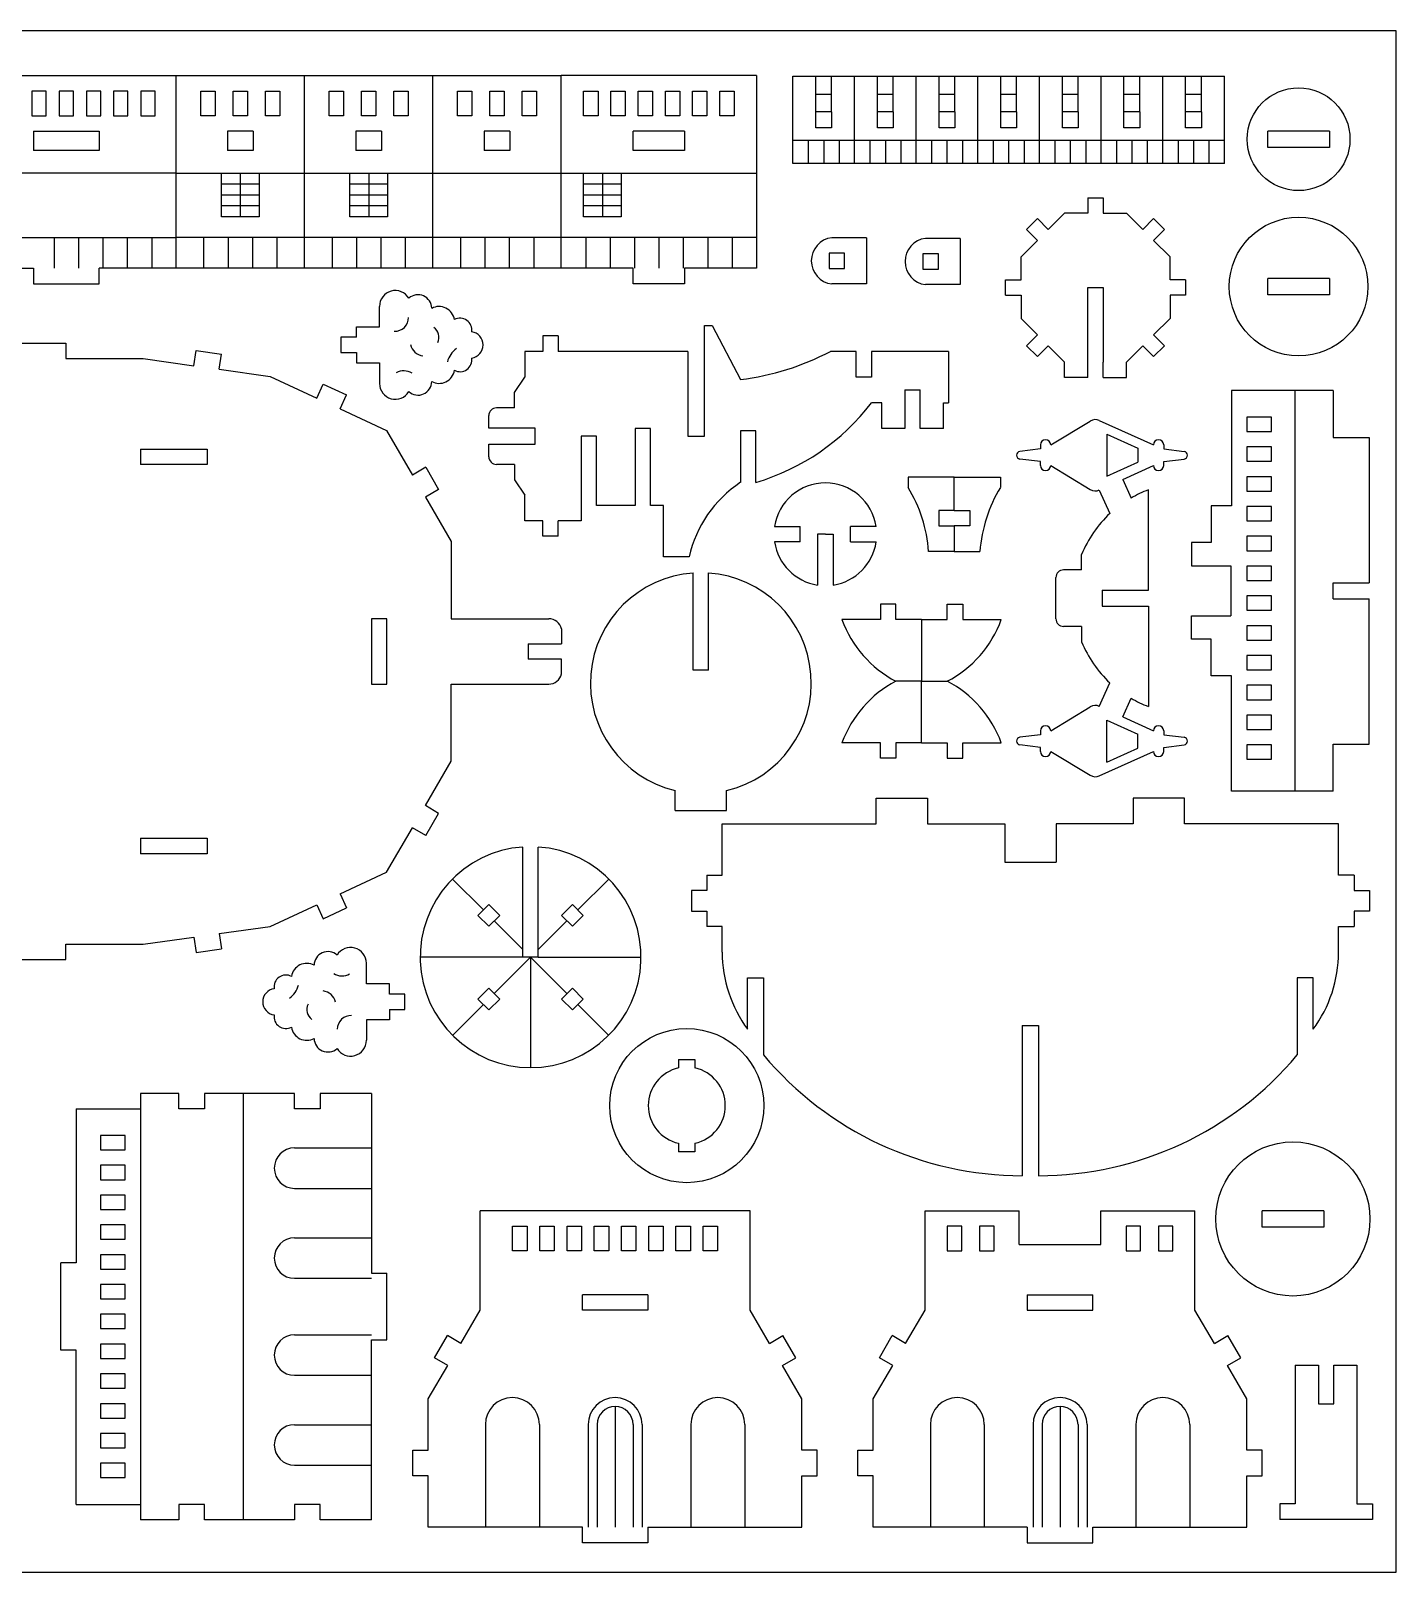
# Model space of a CAD drawing. Header units: centimetres. Extents: x 9372 to 20276, y 190 to 2379.
# Drawn here: x 9482.45 to 9509.03, y 190.25 to 220.25 of the extents above; entities that cross this region are included whole.
import ezdxf

# ---------------------------------------------------------------- set-up
doc = ezdxf.new("R2010")
doc.units = ezdxf.units.CM

msp = doc.modelspace()

# ---------------------------------------------------------------- linework, layer by layer
for p, q in [((9509.034, 220.248), (9469.034, 220.248)), ((9509.034, 190.248), (9509.034, 220.248)), ((9481.007, 219.377), (9485.281, 219.377)), ((9485.281, 215.627), (9485.281, 219.377)), ((9485.281, 219.377), (9487.781, 219.377)), ((9487.781, 215.627), (9487.781, 219.377)), ((9487.781, 219.377), (9490.281, 219.377)), ((9490.281, 215.627), (9490.281, 219.377)), ((9490.281, 219.377), (9492.781, 219.377)), ((9496.581, 219.377), (9492.781, 219.377)), ((9492.781, 215.627), (9492.781, 219.377)), ((9496.581, 219.377), (9496.581, 215.627)), ((9497.289, 217.665), (9497.289, 219.365)), ((9497.289, 219.365), (9498.489, 219.365)), ((9498.489, 217.665), (9498.489, 219.365)), ((9498.489, 219.365), (9499.689, 219.365)), ((9499.689, 217.665), (9499.689, 219.365)), ((9499.689, 219.365), (9500.889, 219.365)), ((9500.889, 217.665), (9500.889, 219.365)), ((9500.889, 219.365), (9502.089, 219.365)), ((9502.089, 217.665), (9502.089, 219.365)), ((9502.089, 219.365), (9503.289, 219.365)), ((9503.289, 217.665), (9503.289, 219.365)), ((9503.289, 219.365), (9504.489, 219.365)), ((9504.489, 217.665), (9504.489, 219.365)), ((9504.489, 219.365), (9505.689, 219.365)), ((9505.689, 217.665), (9505.689, 219.365)), ((9482.474, 219.077), (9482.474, 218.597)), ((9482.754, 219.077), (9482.474, 219.077)), ((9482.754, 218.597), (9482.754, 219.077)), ((9483.004, 219.077), (9483.004, 218.597)), ((9483.284, 219.077), (9483.004, 219.077)), ((9483.284, 218.597), (9483.284, 219.077)), ((9483.534, 219.077), (9483.534, 218.597)), ((9483.814, 219.077), (9483.534, 219.077)), ((9483.814, 218.597), (9483.814, 219.077)), ((9484.064, 219.077), (9484.064, 218.597)), ((9484.344, 219.077), (9484.064, 219.077)), ((9484.344, 218.597), (9484.344, 219.077)), ((9484.594, 219.077), (9484.594, 218.597)), ((9484.874, 219.077), (9484.594, 219.077)), ((9484.874, 218.597), (9484.874, 219.077)), ((9485.761, 218.597), (9485.761, 219.077)), ((9485.761, 219.077), (9486.041, 219.077)), ((9486.041, 219.077), (9486.041, 218.597)), ((9486.391, 218.597), (9486.391, 219.077)), ((9486.391, 219.077), (9486.671, 219.077)), ((9486.671, 219.077), (9486.671, 218.597)), ((9487.021, 218.597), (9487.021, 219.077)), ((9487.021, 219.077), (9487.301, 219.077)), ((9487.301, 219.077), (9487.301, 218.597)), ((9488.261, 218.597), (9488.261, 219.077)), ((9488.261, 219.077), (9488.541, 219.077)), ((9488.541, 219.077), (9488.541, 218.597)), ((9488.891, 218.597), (9488.891, 219.077)), ((9488.891, 219.077), (9489.171, 219.077)), ((9489.171, 219.077), (9489.171, 218.597)), ((9489.521, 218.597), (9489.521, 219.077)), ((9489.521, 219.077), (9489.801, 219.077)), ((9489.801, 219.077), (9489.801, 218.597)), ((9490.761, 218.597), (9490.761, 219.077)), ((9490.761, 219.077), (9491.041, 219.077)), ((9491.041, 219.077), (9491.041, 218.597)), ((9491.391, 218.597), (9491.391, 219.077)), ((9491.391, 219.077), (9491.671, 219.077)), ((9491.671, 219.077), (9491.671, 218.597)), ((9492.021, 218.597), (9492.021, 219.077)), ((9492.021, 219.077), (9492.301, 219.077)), ((9492.301, 219.077), (9492.301, 218.597)), ((9493.216, 218.597), (9493.216, 219.077)), ((9493.216, 219.077), (9493.496, 219.077)), ((9493.496, 219.077), (9493.496, 218.597)), ((9493.746, 218.597), (9493.746, 219.077)), ((9493.746, 219.077), (9494.026, 219.077)), ((9494.026, 219.077), (9494.026, 218.597)), ((9494.276, 218.597), (9494.276, 219.077)), ((9494.276, 219.077), (9494.556, 219.077)), ((9494.556, 219.077), (9494.556, 218.597)), ((9494.806, 218.597), (9494.806, 219.077)), ((9494.806, 219.077), (9495.086, 219.077)), ((9495.086, 219.077), (9495.086, 218.597)), ((9495.336, 218.597), (9495.336, 219.077)), ((9495.336, 219.077), (9495.616, 219.077)), ((9495.616, 219.077), (9495.616, 218.597)), ((9495.866, 218.597), (9495.866, 219.077)), ((9495.866, 219.077), (9496.146, 219.077)), ((9496.146, 219.077), (9496.146, 218.597)), ((9482.474, 218.597), (9482.754, 218.597)), ((9483.004, 218.597), (9483.284, 218.597)), ((9483.534, 218.597), (9483.814, 218.597)), ((9484.064, 218.597), (9484.344, 218.597)), ((9484.594, 218.597), (9484.874, 218.597)), ((9486.041, 218.597), (9485.761, 218.597)), ((9486.671, 218.597), (9486.391, 218.597)), ((9487.301, 218.597), (9487.021, 218.597)), ((9488.541, 218.597), (9488.261, 218.597)), ((9489.171, 218.597), (9488.891, 218.597)), ((9489.801, 218.597), (9489.521, 218.597)), ((9491.041, 218.597), (9490.761, 218.597)), ((9491.671, 218.597), (9491.391, 218.597)), ((9492.301, 218.597), (9492.021, 218.597)), ((9493.496, 218.597), (9493.216, 218.597)), ((9494.026, 218.597), (9493.746, 218.597)), ((9494.556, 218.597), (9494.276, 218.597)), ((9495.086, 218.597), (9494.806, 218.597)), ((9495.616, 218.597), (9495.336, 218.597)), ((9496.146, 218.597), (9495.866, 218.597)), ((9498.042, 218.669), (9497.735, 218.669)), ((9497.735, 218.362), (9497.735, 218.669)), ((9498.042, 218.669), (9498.042, 218.362)), ((9499.242, 218.669), (9498.935, 218.669)), ((9498.935, 218.362), (9498.935, 218.669)), ((9499.242, 218.669), (9499.242, 218.362)), ((9500.442, 218.669), (9500.135, 218.669)), ((9500.135, 218.362), (9500.135, 218.669)), ((9500.442, 218.669), (9500.442, 218.362)), ((9501.642, 218.669), (9501.335, 218.669)), ((9501.335, 218.362), (9501.335, 218.669)), ((9501.642, 218.669), (9501.642, 218.362)), ((9502.842, 218.669), (9502.535, 218.669)), ((9502.535, 218.362), (9502.535, 218.669)), ((9502.842, 218.669), (9502.842, 218.362)), ((9504.042, 218.669), (9503.735, 218.669)), ((9503.735, 218.362), (9503.735, 218.669)), ((9504.042, 218.669), (9504.042, 218.362)), ((9505.242, 218.669), (9504.935, 218.669)), ((9504.935, 218.362), (9504.935, 218.669)), ((9505.242, 218.669), (9505.242, 218.362)), ((9482.507, 218.297), (9482.507, 217.922)), ((9482.507, 218.297), (9483.781, 218.297)), ((9483.781, 218.297), (9483.781, 217.922)), ((9486.781, 218.297), (9486.281, 218.297)), ((9486.281, 218.297), (9486.281, 217.922)), ((9486.781, 218.297), (9486.781, 217.922)), ((9489.281, 218.297), (9488.781, 218.297)), ((9488.781, 218.297), (9488.781, 217.922)), ((9489.281, 218.297), (9489.281, 217.922)), ((9491.781, 218.297), (9491.281, 218.297)), ((9491.281, 218.297), (9491.281, 217.922)), ((9491.781, 218.297), (9491.781, 217.922)), ((9494.181, 217.922), (9494.181, 218.297)), ((9495.181, 218.297), (9494.181, 218.297)), ((9495.181, 218.297), (9495.181, 217.922)), ((9498.042, 218.362), (9497.735, 218.362)), ((9499.242, 218.362), (9498.935, 218.362)), ((9500.442, 218.362), (9500.135, 218.362)), ((9501.642, 218.362), (9501.335, 218.362)), ((9502.842, 218.362), (9502.535, 218.362)), ((9504.042, 218.362), (9503.735, 218.362)), ((9505.242, 218.362), (9504.935, 218.362)), ((9506.535, 217.978), (9506.535, 218.298)), ((9507.735, 218.298), (9506.535, 218.298)), ((9507.735, 218.298), (9507.735, 217.978)), ((9483.781, 217.922), (9482.507, 217.922)), ((9486.781, 217.922), (9486.281, 217.922)), ((9489.281, 217.922), (9488.781, 217.922)), ((9491.781, 217.922), (9491.281, 217.922)), ((9495.181, 217.922), (9494.181, 217.922)), ((9507.735, 217.978), (9506.535, 217.978)), ((9498.489, 217.665), (9497.289, 217.665)), ((9499.689, 217.665), (9498.489, 217.665)), ((9500.889, 217.665), (9499.689, 217.665)), ((9502.089, 217.665), (9500.889, 217.665)), ((9503.289, 217.665), (9502.089, 217.665)), ((9504.489, 217.665), (9503.289, 217.665)), ((9505.689, 217.665), (9504.489, 217.665)), ((9503.031, 217.001), (9503.031, 216.701)), ((9503.031, 217.001), (9503.331, 217.001)), ((9503.331, 217.001), (9503.331, 216.701)), ((9502.262, 216.382), (9502.58, 216.701)), ((9503.031, 216.701), (9502.58, 216.701)), ((9503.331, 216.701), (9503.781, 216.701)), ((9503.781, 216.701), (9504.1, 216.382)), ((9501.837, 216.382), (9502.049, 216.594)), ((9501.837, 216.382), (9502.049, 216.17)), ((9502.049, 216.594), (9502.262, 216.382)), ((9504.312, 216.594), (9504.1, 216.382)), ((9504.312, 216.594), (9504.524, 216.382)), ((9504.524, 216.382), (9504.312, 216.17)), ((9498.722, 216.222), (9498.047, 216.222)), ((9498.722, 216.222), (9498.722, 215.322)), ((9500.547, 216.209), (9499.872, 216.209)), ((9500.547, 216.209), (9500.547, 215.309)), ((9501.731, 215.851), (9502.049, 216.17)), ((9504.631, 215.851), (9504.312, 216.17)), ((9498.297, 215.922), (9497.997, 215.922)), ((9497.997, 215.922), (9497.997, 215.622)), ((9498.297, 215.622), (9498.297, 215.922)), ((9500.122, 215.909), (9499.822, 215.909)), ((9499.822, 215.909), (9499.822, 215.609)), ((9500.122, 215.609), (9500.122, 215.909)), ((9501.731, 215.401), (9501.731, 215.851)), ((9504.631, 215.401), (9504.631, 215.851)), ((9481.007, 215.627), (9482.507, 215.627)), ((9482.507, 215.627), (9482.507, 215.327)), ((9485.281, 215.627), (9483.781, 215.627)), ((9483.781, 215.327), (9483.781, 215.627)), ((9487.781, 215.627), (9485.281, 215.627)), ((9490.281, 215.627), (9487.781, 215.627)), ((9492.781, 215.627), (9490.281, 215.627)), ((9494.181, 215.627), (9492.781, 215.627)), ((9494.181, 215.327), (9494.181, 215.627)), ((9496.581, 215.627), (9495.181, 215.627)), ((9495.181, 215.627), (9495.181, 215.327)), ((9497.997, 215.622), (9498.297, 215.622)), ((9499.822, 215.609), (9500.122, 215.609)), ((9501.431, 215.101), (9501.431, 215.401)), ((9501.431, 215.401), (9501.731, 215.401)), ((9504.931, 215.401), (9504.631, 215.401)), ((9504.931, 215.401), (9504.931, 215.101)), ((9506.535, 215.11), (9506.535, 215.43)), ((9507.735, 215.43), (9506.535, 215.43)), ((9507.735, 215.43), (9507.735, 215.11)), ((9482.507, 215.327), (9483.781, 215.327)), ((9495.181, 215.327), (9494.181, 215.327)), ((9498.722, 215.322), (9498.047, 215.322)), ((9500.547, 215.309), (9499.872, 215.309)), ((9501.431, 215.101), (9501.731, 215.101)), ((9501.731, 215.101), (9501.731, 214.65)), ((9503.031, 213.801), (9503.031, 215.251)), ((9503.031, 215.251), (9503.331, 215.251)), ((9503.331, 215.251), (9503.331, 213.801)), ((9504.931, 215.101), (9504.631, 215.101)), ((9504.631, 215.101), (9504.631, 214.65)), ((9507.735, 215.11), (9506.535, 215.11)), ((9489.241, 214.485), (9489.241, 214.885)), ((9495.569, 212.36), (9495.569, 214.51)), ((9495.569, 214.51), (9495.719, 214.51)), ((9495.719, 214.51), (9496.269, 213.46)), ((9501.731, 214.65), (9502.049, 214.332)), ((9504.631, 214.65), (9504.312, 214.332)), ((9488.791, 214.285), (9488.491, 214.285)), ((9488.491, 214.285), (9488.491, 213.985)), ((9488.791, 214.285), (9488.791, 214.485)), ((9488.791, 214.485), (9489.241, 214.485)), ((9492.719, 214.31), (9492.419, 214.31)), ((9492.419, 214.31), (9492.419, 214.01)), ((9492.719, 214.31), (9492.719, 214.01)), ((9501.837, 214.12), (9502.049, 214.332)), ((9504.524, 214.12), (9504.312, 214.332)), ((9482.138, 214.17), (9483.138, 214.17)), ((9483.138, 214.17), (9483.138, 213.87)), ((9485.628, 213.73), (9485.67, 214.028)), ((9485.67, 214.028), (9486.165, 213.958)), ((9486.123, 213.661), (9486.165, 213.958)), ((9488.491, 213.985), (9488.791, 213.985)), ((9488.791, 213.985), (9488.791, 213.785)), ((9492.419, 214.01), (9492.069, 214.01)), ((9492.069, 214.01), (9492.069, 213.51)), ((9495.244, 214.01), (9492.719, 214.01)), ((9495.244, 214.01), (9495.244, 212.36)), ((9498.519, 214.01), (9498.019, 214.01)), ((9498.519, 213.51), (9498.519, 214.01)), ((9500.319, 214.01), (9498.819, 214.01)), ((9498.819, 214.01), (9498.819, 213.51)), ((9500.319, 214.01), (9500.319, 213.01)), ((9501.837, 214.12), (9502.049, 213.907)), ((9502.049, 213.907), (9502.262, 214.12)), ((9502.262, 214.12), (9502.58, 213.801)), ((9504.1, 214.12), (9503.781, 213.801)), ((9504.312, 213.907), (9504.1, 214.12)), ((9504.312, 213.907), (9504.524, 214.12)), ((9483.138, 213.87), (9484.638, 213.87)), ((9484.638, 213.87), (9485.628, 213.73)), ((9486.123, 213.661), (9487.113, 213.522)), ((9488.791, 213.785), (9489.241, 213.785)), ((9489.241, 213.785), (9489.241, 213.385)), ((9502.58, 213.501), (9502.58, 213.801)), ((9503.031, 213.501), (9503.031, 213.801)), ((9503.331, 213.501), (9503.331, 213.801)), ((9503.781, 213.501), (9503.781, 213.801)), ((9487.113, 213.522), (9488.02, 213.1)), ((9488.02, 213.1), (9488.147, 213.372)), ((9488.147, 213.372), (9488.6, 213.162)), ((9491.869, 213.21), (9492.069, 213.51)), ((9498.819, 213.51), (9498.519, 213.51)), ((9503.031, 213.501), (9502.58, 213.501)), ((9503.331, 213.501), (9503.781, 213.501)), ((9488.474, 212.89), (9488.6, 213.162)), ((9491.869, 212.91), (9491.869, 213.21)), ((9499.019, 213.01), (9498.819, 213.01)), ((9499.019, 212.51), (9499.019, 213.01)), ((9499.469, 213.26), (9499.469, 212.51)), ((9499.469, 213.26), (9499.769, 213.26)), ((9499.769, 212.51), (9499.769, 213.26)), ((9500.219, 212.51), (9500.219, 213.01)), ((9500.219, 213.01), (9500.319, 213.01)), ((9507.81, 213.25), (9505.826, 213.25)), ((9505.826, 213.25), (9505.826, 211.002)), ((9507.81, 213.25), (9507.81, 212.335)), ((9488.474, 212.89), (9489.38, 212.468)), ((9491.369, 212.514), (9491.369, 212.76)), ((9491.869, 212.91), (9491.519, 212.91)), ((9506.606, 212.73), (9506.126, 212.73)), ((9506.126, 212.73), (9506.126, 212.45)), ((9506.606, 212.45), (9506.606, 212.73)), ((9489.38, 212.468), (9489.883, 211.603)), ((9492.269, 212.514), (9491.369, 212.514)), ((9492.269, 212.206), (9492.269, 212.514)), ((9494.519, 212.51), (9494.219, 212.51)), ((9494.219, 212.51), (9494.219, 211.01)), ((9494.519, 211.01), (9494.519, 212.51)), ((9496.569, 212.46), (9496.269, 212.46)), ((9496.269, 212.46), (9496.269, 211.46)), ((9496.569, 211.46), (9496.569, 212.46)), ((9499.469, 212.51), (9499.019, 212.51)), ((9500.219, 212.51), (9499.769, 212.51)), ((9502.308, 212.188), (9503.078, 212.654)), ((9503.254, 212.664), (9504.308, 212.188)), ((9506.126, 212.45), (9506.606, 212.45)), ((9484.586, 212.106), (9484.586, 211.806)), ((9484.586, 212.106), (9485.886, 212.106)), ((9485.886, 212.106), (9485.886, 211.806)), ((9491.369, 211.96), (9491.369, 212.206)), ((9491.369, 212.206), (9492.269, 212.206)), ((9493.469, 212.36), (9493.169, 212.36)), ((9493.169, 212.36), (9493.169, 210.71)), ((9493.469, 211.01), (9493.469, 212.36)), ((9495.244, 212.36), (9495.569, 212.36)), ((9502.108, 212.113), (9501.708, 212.063)), ((9502.108, 212.188), (9502.108, 212.113)), ((9503.404, 212.396), (9504.004, 212.125)), ((9503.404, 212.396), (9503.404, 211.579)), ((9504.004, 212.125), (9504.004, 211.851)), ((9504.508, 212.188), (9504.508, 212.113)), ((9504.508, 212.113), (9504.908, 212.063)), ((9506.606, 212.15), (9506.126, 212.15)), ((9506.126, 212.15), (9506.126, 211.87)), ((9506.606, 211.87), (9506.606, 212.15)), ((9507.81, 212.335), (9508.51, 212.335)), ((9508.51, 212.335), (9508.51, 209.507)), ((9485.886, 211.806), (9484.586, 211.806)), ((9491.869, 211.81), (9491.519, 211.81)), ((9491.869, 211.81), (9491.869, 211.51)), ((9502.108, 211.863), (9501.708, 211.913)), ((9502.108, 211.788), (9502.108, 211.863)), ((9503.404, 211.579), (9504.004, 211.851)), ((9504.508, 211.863), (9504.908, 211.913)), ((9504.508, 211.788), (9504.508, 211.863)), ((9506.126, 211.87), (9506.606, 211.87)), ((9490.142, 211.754), (9489.883, 211.603)), ((9490.142, 211.754), (9490.393, 211.322)), ((9491.869, 211.51), (9492.069, 211.21)), ((9500.431, 211.564), (9499.531, 211.564)), ((9499.531, 211.564), (9499.531, 211.364)), ((9500.431, 210.914), (9500.431, 211.564)), ((9500.431, 211.564), (9501.331, 211.564)), ((9501.331, 211.564), (9501.331, 211.364)), ((9502.308, 211.788), (9503.078, 211.322)), ((9503.71, 211.518), (9504.308, 211.788)), ((9503.71, 211.518), (9503.875, 211.153)), ((9506.606, 211.57), (9506.126, 211.57)), ((9506.126, 211.57), (9506.126, 211.29)), ((9506.606, 211.29), (9506.606, 211.57)), ((9490.393, 211.322), (9490.134, 211.171)), ((9492.069, 210.71), (9492.069, 211.21)), ((9503.254, 211.311), (9503.46, 210.856)), ((9504.21, 209.36), (9504.21, 211.314)), ((9506.126, 211.29), (9506.606, 211.29)), ((9490.134, 211.171), (9490.636, 210.306)), ((9494.219, 211.01), (9493.469, 211.01)), ((9494.769, 211.01), (9494.519, 211.01)), ((9494.769, 210.01), (9494.769, 211.01)), ((9500.431, 210.914), (9500.131, 210.914)), ((9500.131, 210.914), (9500.131, 210.614)), ((9500.431, 210.914), (9500.731, 210.914)), ((9500.731, 210.914), (9500.731, 210.614)), ((9505.826, 211.002), (9505.433, 211.002)), ((9505.433, 211.002), (9505.433, 210.289)), ((9506.606, 210.99), (9506.126, 210.99)), ((9506.126, 210.99), (9506.126, 210.71)), ((9506.606, 210.71), (9506.606, 210.99)), ((9492.419, 210.71), (9492.069, 210.71)), ((9492.419, 210.41), (9492.419, 210.71)), ((9493.169, 210.71), (9492.719, 210.71)), ((9492.719, 210.41), (9492.719, 210.71)), ((9496.933, 210.6), (9497.433, 210.6)), ((9497.433, 210.3), (9497.433, 210.6)), ((9498.41, 210.3), (9498.41, 210.6)), ((9498.91, 210.6), (9498.41, 210.6)), ((9500.131, 210.614), (9500.431, 210.614)), ((9500.731, 210.614), (9500.431, 210.614)), ((9500.431, 210.614), (9500.431, 210.114)), ((9506.126, 210.71), (9506.606, 210.71)), ((9490.636, 210.306), (9490.636, 208.806)), ((9492.719, 210.41), (9492.419, 210.41)), ((9497.433, 210.3), (9496.933, 210.3)), ((9497.922, 210.45), (9497.768, 210.45)), ((9497.768, 210.45), (9497.768, 209.462)), ((9497.922, 210.45), (9498.075, 210.45)), ((9498.075, 210.45), (9498.075, 209.462)), ((9498.41, 210.3), (9498.91, 210.3)), ((9506.606, 210.41), (9506.126, 210.41)), ((9506.126, 210.41), (9506.126, 210.13)), ((9506.606, 210.13), (9506.606, 210.41)), ((9495.269, 210.01), (9494.769, 210.01)), ((9500.431, 210.114), (9499.931, 210.114)), ((9500.431, 210.114), (9500.931, 210.114)), ((9502.91, 209.756), (9502.91, 210.056)), ((9505.433, 210.289), (9505.049, 210.289)), ((9505.049, 210.289), (9505.049, 209.836)), ((9506.126, 210.13), (9506.606, 210.13)), ((9502.91, 209.756), (9502.56, 209.756)), ((9505.049, 209.836), (9505.817, 209.836)), ((9505.817, 209.836), (9505.817, 208.863)), ((9506.606, 209.83), (9506.126, 209.83)), ((9506.126, 209.83), (9506.126, 209.55)), ((9506.606, 209.55), (9506.606, 209.83)), ((9495.348, 207.803), (9495.348, 209.696)), ((9495.648, 207.803), (9495.648, 209.696)), ((9502.41, 208.806), (9502.41, 209.606)), ((9506.126, 209.55), (9506.606, 209.55)), ((9507.81, 209.192), (9507.81, 209.507)), ((9507.81, 209.507), (9508.51, 209.507)), ((9503.31, 209.36), (9503.31, 209.052)), ((9503.31, 209.36), (9504.21, 209.36)), ((9506.606, 209.25), (9506.126, 209.25)), ((9506.126, 209.25), (9506.126, 208.97)), ((9506.606, 208.97), (9506.606, 209.25)), ((9507.81, 209.192), (9508.51, 209.192)), ((9508.51, 206.364), (9508.51, 209.192)), ((9489.386, 208.806), (9489.086, 208.806)), ((9489.086, 208.806), (9489.086, 207.533)), ((9489.386, 207.533), (9489.386, 208.806)), ((9490.636, 208.806), (9492.536, 208.806)), ((9499.295, 209.089), (9498.995, 209.089)), ((9498.995, 209.089), (9498.995, 208.789)), ((9499.295, 208.789), (9499.295, 209.089)), ((9500.295, 208.789), (9500.295, 209.089)), ((9500.295, 209.089), (9500.595, 209.089)), ((9500.595, 209.089), (9500.595, 208.789)), ((9503.31, 209.052), (9504.21, 209.052)), ((9504.21, 209.052), (9504.21, 207.098)), ((9505.049, 208.41), (9505.049, 208.863)), ((9505.049, 208.863), (9505.817, 208.863)), ((9506.126, 208.97), (9506.606, 208.97)), ((9492.786, 208.606), (9492.786, 208.32)), ((9498.995, 208.789), (9498.245, 208.789)), ((9499.795, 208.789), (9499.295, 208.789)), ((9499.795, 208.789), (9500.295, 208.789)), ((9499.795, 208.789), (9499.795, 207.589)), ((9500.595, 208.789), (9501.345, 208.789)), ((9502.91, 208.656), (9502.56, 208.656)), ((9502.91, 208.656), (9502.91, 208.356)), ((9506.606, 208.67), (9506.126, 208.67)), ((9506.126, 208.67), (9506.126, 208.39)), ((9506.606, 208.39), (9506.606, 208.67)), ((9492.136, 208.32), (9492.786, 208.32)), ((9492.136, 208.32), (9492.136, 208.02)), ((9505.433, 208.41), (9505.049, 208.41)), ((9505.433, 207.697), (9505.433, 208.41)), ((9506.126, 208.39), (9506.606, 208.39)), ((9492.786, 208.02), (9492.136, 208.02)), ((9492.786, 207.733), (9492.786, 208.02)), ((9506.606, 208.09), (9506.126, 208.09)), ((9506.126, 208.09), (9506.126, 207.81)), ((9506.606, 207.81), (9506.606, 208.09)), ((9495.648, 207.803), (9495.348, 207.803)), ((9505.826, 207.697), (9505.433, 207.697)), ((9505.826, 205.45), (9505.826, 207.697)), ((9506.126, 207.81), (9506.606, 207.81)), ((9489.086, 207.533), (9489.386, 207.533)), ((9490.636, 206.033), (9490.636, 207.533)), ((9490.636, 207.533), (9492.536, 207.533)), ((9499.795, 207.589), (9499.295, 207.589)), ((9499.795, 206.389), (9499.795, 207.589)), ((9499.795, 207.589), (9500.295, 207.589)), ((9503.254, 207.1), (9503.46, 207.556)), ((9506.606, 207.51), (9506.126, 207.51)), ((9506.126, 207.51), (9506.126, 207.23)), ((9506.606, 207.23), (9506.606, 207.51)), ((9502.308, 206.624), (9503.078, 207.09)), ((9503.71, 206.894), (9503.875, 207.259)), ((9506.126, 207.23), (9506.606, 207.23)), ((9503.404, 206.833), (9504.004, 206.561)), ((9503.404, 206.015), (9503.404, 206.833)), ((9503.71, 206.894), (9504.308, 206.624)), ((9506.606, 206.93), (9506.126, 206.93)), ((9506.126, 206.93), (9506.126, 206.65)), ((9506.606, 206.65), (9506.606, 206.93)), ((9502.108, 206.549), (9501.708, 206.499)), ((9502.108, 206.624), (9502.108, 206.549)), ((9504.004, 206.287), (9504.004, 206.561)), ((9504.508, 206.624), (9504.508, 206.549)), ((9504.508, 206.549), (9504.908, 206.499)), ((9506.126, 206.65), (9506.606, 206.65)), ((9498.995, 206.389), (9498.245, 206.389)), ((9498.995, 206.089), (9498.995, 206.389)), ((9499.795, 206.389), (9499.295, 206.389)), ((9499.295, 206.389), (9499.295, 206.089)), ((9499.795, 206.389), (9500.295, 206.389)), ((9500.295, 206.389), (9500.295, 206.089)), ((9500.595, 206.089), (9500.595, 206.389)), ((9500.595, 206.389), (9501.345, 206.389)), ((9502.108, 206.299), (9501.708, 206.349)), ((9502.108, 206.224), (9502.108, 206.299)), ((9502.308, 206.224), (9503.078, 205.758)), ((9503.254, 205.748), (9504.308, 206.224)), ((9503.404, 206.015), (9504.004, 206.287)), ((9504.508, 206.299), (9504.908, 206.349)), ((9504.508, 206.224), (9504.508, 206.299)), ((9506.606, 206.35), (9506.126, 206.35)), ((9506.126, 206.35), (9506.126, 206.07)), ((9506.606, 206.07), (9506.606, 206.35)), ((9507.81, 205.45), (9507.81, 206.364)), ((9507.81, 206.364), (9508.51, 206.364)), ((9490.134, 205.168), (9490.636, 206.033)), ((9499.295, 206.089), (9498.995, 206.089)), ((9500.295, 206.089), (9500.595, 206.089)), ((9506.126, 206.07), (9506.606, 206.07)), ((9494.998, 205.074), (9494.998, 205.46)), ((9495.998, 205.074), (9495.998, 205.46)), ((9498.913, 204.815), (9498.913, 205.315)), ((9498.913, 205.315), (9499.913, 205.315)), ((9499.913, 205.315), (9499.913, 204.815)), ((9504.913, 205.315), (9503.913, 205.315)), ((9503.913, 205.315), (9503.913, 204.815)), ((9504.913, 204.815), (9504.913, 205.315)), ((9507.81, 205.45), (9505.826, 205.45)), ((9490.393, 205.018), (9490.134, 205.168)), ((9490.142, 204.585), (9490.393, 205.018)), ((9494.998, 205.074), (9495.998, 205.074)), ((9489.38, 203.871), (9489.883, 204.736)), ((9490.142, 204.585), (9489.883, 204.736)), ((9495.913, 203.815), (9495.913, 204.815)), ((9495.913, 204.815), (9498.913, 204.815)), ((9499.913, 204.815), (9501.413, 204.815)), ((9501.413, 204.815), (9501.413, 204.065)), ((9503.913, 204.815), (9502.413, 204.815)), ((9502.413, 204.815), (9502.413, 204.065)), ((9507.913, 204.815), (9504.913, 204.815)), ((9507.913, 203.815), (9507.913, 204.815)), ((9484.586, 204.533), (9484.586, 204.233)), ((9484.586, 204.533), (9485.886, 204.533)), ((9485.886, 204.533), (9485.886, 204.233)), ((9492.033, 202.218), (9492.033, 204.362)), ((9492.333, 202.218), (9492.333, 204.362)), ((9485.886, 204.233), (9484.586, 204.233)), ((9501.413, 204.065), (9502.413, 204.065)), ((9488.474, 203.45), (9489.38, 203.871)), ((9495.613, 203.815), (9495.913, 203.815)), ((9495.613, 203.815), (9495.613, 203.515)), ((9508.213, 203.815), (9507.913, 203.815)), ((9508.213, 203.815), (9508.213, 203.515)), ((9488.474, 203.45), (9488.6, 203.178)), ((9495.613, 203.515), (9495.313, 203.515)), ((9495.313, 203.515), (9495.313, 203.115)), ((9508.213, 203.515), (9508.513, 203.515)), ((9508.513, 203.515), (9508.513, 203.115)), ((9487.113, 202.817), (9488.02, 203.239)), ((9488.02, 203.239), (9488.147, 202.967)), ((9488.147, 202.967), (9488.6, 203.178)), ((9491.37, 203.243), (9491.158, 203.031)), ((9491.582, 203.031), (9491.37, 203.243)), ((9492.784, 203.031), (9492.996, 203.243)), ((9492.996, 203.243), (9493.208, 203.031)), ((9495.313, 203.115), (9495.613, 203.115)), ((9495.613, 203.115), (9495.613, 202.815)), ((9508.513, 203.115), (9508.213, 203.115)), ((9508.213, 203.115), (9508.213, 202.815)), ((9486.123, 202.678), (9487.113, 202.817)), ((9491.158, 203.031), (9491.37, 202.819)), ((9491.37, 202.819), (9491.582, 203.031)), ((9492.996, 202.819), (9492.784, 203.031)), ((9493.208, 203.031), (9492.996, 202.819)), ((9495.913, 202.815), (9495.613, 202.815)), ((9495.913, 202.315), (9495.913, 202.815)), ((9507.913, 202.315), (9507.913, 202.815)), ((9507.913, 202.815), (9508.213, 202.815)), ((9484.638, 202.47), (9485.628, 202.609)), ((9485.628, 202.609), (9485.67, 202.312)), ((9486.123, 202.678), (9486.165, 202.381)), ((9483.138, 202.17), (9483.138, 202.47)), ((9483.138, 202.47), (9484.638, 202.47)), ((9485.67, 202.312), (9486.165, 202.381)), ((9492.333, 202.218), (9492.033, 202.218)), ((9482.138, 202.17), (9483.138, 202.17)), ((9488.986, 201.7), (9488.986, 202.1)), ((9489.436, 201.7), (9488.986, 201.7)), ((9489.436, 201.5), (9489.436, 201.7)), ((9491.158, 201.404), (9491.37, 201.617)), ((9491.37, 201.617), (9491.582, 201.404)), ((9492.996, 201.617), (9492.784, 201.404)), ((9493.208, 201.404), (9492.996, 201.617)), ((9496.408, 200.815), (9496.408, 201.815)), ((9496.408, 201.815), (9496.718, 201.815)), ((9496.718, 201.815), (9496.718, 200.315)), ((9507.418, 201.815), (9507.108, 201.815)), ((9507.108, 201.815), (9507.108, 200.315)), ((9507.418, 200.815), (9507.418, 201.815)), ((9489.736, 201.5), (9489.436, 201.5)), ((9489.736, 201.2), (9489.736, 201.5)), ((9491.37, 201.192), (9491.158, 201.404)), ((9491.582, 201.404), (9491.37, 201.192)), ((9492.784, 201.404), (9492.996, 201.192)), ((9492.996, 201.192), (9493.208, 201.404)), ((9489.436, 201.2), (9489.736, 201.2)), ((9489.436, 201.2), (9489.436, 201)), ((9489.436, 201), (9488.986, 201)), ((9488.986, 201), (9488.986, 200.6)), ((9501.756, 200.89), (9502.071, 200.89)), ((9501.756, 200.89), (9501.756, 197.965)), ((9502.071, 200.89), (9502.071, 197.965)), ((9495.063, 200.229), (9495.383, 200.229)), ((9495.063, 200.229), (9495.063, 200.062)), ((9495.383, 200.229), (9495.383, 200.062)), ((9485.337, 199.568), (9484.587, 199.568)), ((9484.587, 199.568), (9484.587, 191.268)), ((9485.337, 199.268), (9485.337, 199.568)), ((9486.587, 199.568), (9485.837, 199.568)), ((9485.837, 199.568), (9485.837, 199.268)), ((9487.587, 199.568), (9486.587, 199.568)), ((9486.587, 199.568), (9486.587, 191.268)), ((9487.587, 199.268), (9487.587, 199.568)), ((9489.087, 199.568), (9488.087, 199.568)), ((9488.087, 199.568), (9488.087, 199.268)), ((9489.087, 199.568), (9489.087, 196.068)), ((9483.337, 199.268), (9483.337, 196.268)), ((9483.337, 199.268), (9484.587, 199.268)), ((9485.837, 199.268), (9485.337, 199.268)), ((9488.087, 199.268), (9487.587, 199.268)), ((9484.287, 198.748), (9483.807, 198.748)), ((9483.807, 198.748), (9483.807, 198.468)), ((9484.287, 198.468), (9484.287, 198.748)), ((9483.807, 198.468), (9484.287, 198.468)), ((9495.063, 198.597), (9495.063, 198.429)), ((9495.383, 198.429), (9495.063, 198.429)), ((9495.383, 198.597), (9495.383, 198.429)), ((9502.063, 198.465), (9502.063, 198.465)), ((9484.287, 198.168), (9483.807, 198.168)), ((9483.807, 198.168), (9483.807, 197.888)), ((9484.287, 197.888), (9484.287, 198.168)), ((9483.807, 197.888), (9484.287, 197.888)), ((9484.287, 197.588), (9483.807, 197.588)), ((9483.807, 197.588), (9483.807, 197.308)), ((9484.287, 197.308), (9484.287, 197.588)), ((9483.807, 197.308), (9484.287, 197.308)), ((9496.455, 197.28), (9491.201, 197.28)), ((9491.201, 195.348), (9491.201, 197.28)), ((9496.455, 195.348), (9496.455, 197.28)), ((9499.863, 197.28), (9501.695, 197.28)), ((9499.863, 195.348), (9499.863, 197.28)), ((9501.695, 196.625), (9501.695, 197.28)), ((9503.285, 197.28), (9505.117, 197.28)), ((9503.285, 196.625), (9503.285, 197.28)), ((9505.117, 195.348), (9505.117, 197.28)), ((9506.423, 196.963), (9506.423, 197.283)), ((9507.623, 197.283), (9506.423, 197.283)), ((9507.623, 197.283), (9507.623, 196.963)), ((9484.287, 197.008), (9483.807, 197.008)), ((9483.807, 197.008), (9483.807, 196.728)), ((9484.287, 196.728), (9484.287, 197.008)), ((9491.833, 196.5), (9491.833, 196.98)), ((9491.833, 196.98), (9492.113, 196.98)), ((9492.113, 196.98), (9492.113, 196.5)), ((9492.363, 196.5), (9492.363, 196.98)), ((9492.363, 196.98), (9492.643, 196.98)), ((9492.643, 196.98), (9492.643, 196.5)), ((9492.893, 196.5), (9492.893, 196.98)), ((9492.893, 196.98), (9493.173, 196.98)), ((9493.173, 196.98), (9493.173, 196.5)), ((9493.423, 196.5), (9493.423, 196.98)), ((9493.423, 196.98), (9493.703, 196.98)), ((9493.703, 196.98), (9493.703, 196.5)), ((9493.953, 196.5), (9493.953, 196.98)), ((9493.953, 196.98), (9494.233, 196.98)), ((9494.233, 196.98), (9494.233, 196.5)), ((9494.483, 196.5), (9494.483, 196.98)), ((9494.483, 196.98), (9494.763, 196.98)), ((9494.763, 196.98), (9494.763, 196.5)), ((9495.013, 196.5), (9495.013, 196.98)), ((9495.013, 196.98), (9495.293, 196.98)), ((9495.293, 196.98), (9495.293, 196.5)), ((9495.543, 196.5), (9495.543, 196.98)), ((9495.543, 196.98), (9495.823, 196.98)), ((9495.823, 196.98), (9495.823, 196.5)), ((9500.295, 196.98), (9500.295, 196.5)), ((9500.575, 196.98), (9500.295, 196.98)), ((9500.575, 196.5), (9500.575, 196.98)), ((9500.925, 196.98), (9500.925, 196.5)), ((9501.205, 196.98), (9500.925, 196.98)), ((9501.205, 196.5), (9501.205, 196.98)), ((9503.775, 196.98), (9503.775, 196.5)), ((9504.055, 196.98), (9503.775, 196.98)), ((9504.055, 196.5), (9504.055, 196.98)), ((9504.405, 196.98), (9504.405, 196.5)), ((9504.685, 196.98), (9504.405, 196.98)), ((9504.685, 196.5), (9504.685, 196.98)), ((9507.623, 196.963), (9506.423, 196.963)), ((9483.807, 196.728), (9484.287, 196.728)), ((9501.695, 196.625), (9503.285, 196.625)), ((9483.337, 196.268), (9483.037, 196.268)), ((9483.037, 194.568), (9483.037, 196.268)), ((9484.287, 196.428), (9483.807, 196.428)), ((9483.807, 196.428), (9483.807, 196.148)), ((9484.287, 196.148), (9484.287, 196.428)), ((9492.113, 196.5), (9491.833, 196.5)), ((9492.643, 196.5), (9492.363, 196.5)), ((9493.173, 196.5), (9492.893, 196.5)), ((9493.703, 196.5), (9493.423, 196.5)), ((9494.233, 196.5), (9493.953, 196.5)), ((9494.763, 196.5), (9494.483, 196.5)), ((9495.293, 196.5), (9495.013, 196.5)), ((9495.823, 196.5), (9495.543, 196.5)), ((9500.295, 196.5), (9500.575, 196.5)), ((9500.925, 196.5), (9501.205, 196.5)), ((9503.775, 196.5), (9504.055, 196.5)), ((9504.405, 196.5), (9504.685, 196.5)), ((9483.807, 196.148), (9484.287, 196.148)), ((9489.087, 196.068), (9489.387, 196.068)), ((9489.387, 194.768), (9489.387, 196.068)), ((9484.287, 195.848), (9483.807, 195.848)), ((9483.807, 195.848), (9483.807, 195.568)), ((9484.287, 195.568), (9484.287, 195.848)), ((9493.191, 195.348), (9493.191, 195.648)), ((9494.464, 195.648), (9493.191, 195.648)), ((9494.464, 195.648), (9494.464, 195.348)), ((9501.853, 195.648), (9501.853, 195.348)), ((9501.853, 195.648), (9503.126, 195.648)), ((9503.126, 195.348), (9503.126, 195.648)), ((9483.807, 195.568), (9484.287, 195.568)), ((9490.822, 194.701), (9491.201, 195.348)), ((9494.464, 195.348), (9493.191, 195.348)), ((9496.833, 194.701), (9496.455, 195.348)), ((9499.484, 194.701), (9499.863, 195.348)), ((9501.853, 195.348), (9503.126, 195.348)), ((9505.495, 194.701), (9505.117, 195.348)), ((9484.287, 195.268), (9483.807, 195.268)), ((9483.807, 195.268), (9483.807, 194.988)), ((9484.287, 194.988), (9484.287, 195.268)), ((9483.807, 194.988), (9484.287, 194.988)), ((9489.087, 191.268), (9489.087, 194.768)), ((9489.087, 194.768), (9489.387, 194.768)), ((9490.311, 194.421), (9490.563, 194.852)), ((9490.822, 194.701), (9490.563, 194.852)), ((9496.833, 194.701), (9497.092, 194.852)), ((9497.345, 194.421), (9497.092, 194.852)), ((9498.973, 194.421), (9499.225, 194.852)), ((9499.484, 194.701), (9499.225, 194.852)), ((9505.495, 194.701), (9505.754, 194.852)), ((9506.007, 194.421), (9505.754, 194.852)), ((9483.337, 194.568), (9483.037, 194.568)), ((9483.337, 191.568), (9483.337, 194.568)), ((9484.287, 194.688), (9483.807, 194.688)), ((9483.807, 194.688), (9483.807, 194.408)), ((9483.807, 194.408), (9484.287, 194.408)), ((9484.287, 194.408), (9484.287, 194.688)), ((9490.57, 194.269), (9490.311, 194.421)), ((9497.086, 194.269), (9497.345, 194.421)), ((9499.232, 194.269), (9498.973, 194.421)), ((9505.748, 194.269), (9506.007, 194.421)), ((9484.287, 194.108), (9483.807, 194.108)), ((9483.807, 194.108), (9483.807, 193.828)), ((9484.287, 193.828), (9484.287, 194.108)), ((9490.191, 193.622), (9490.57, 194.269)), ((9497.464, 193.622), (9497.086, 194.269)), ((9498.853, 193.622), (9499.232, 194.269)), ((9506.126, 193.622), (9505.748, 194.269)), ((9507.07, 194.276), (9507.07, 191.576)), ((9507.07, 194.276), (9507.52, 194.276)), ((9507.52, 194.276), (9507.52, 193.526)), ((9507.82, 193.526), (9507.82, 194.276)), ((9507.82, 194.276), (9508.27, 194.276)), ((9508.27, 194.276), (9508.27, 191.576)), ((9483.807, 193.828), (9484.287, 193.828)), ((9484.287, 193.528), (9483.807, 193.528)), ((9483.807, 193.528), (9483.807, 193.248)), ((9484.287, 193.248), (9484.287, 193.528)), ((9490.191, 192.622), (9490.191, 193.622)), ((9497.464, 192.622), (9497.464, 193.622)), ((9498.853, 192.622), (9498.853, 193.622)), ((9506.126, 192.622), (9506.126, 193.622)), ((9507.52, 193.526), (9507.82, 193.526)), ((9483.807, 193.248), (9484.287, 193.248)), ((9484.287, 192.948), (9483.807, 192.948)), ((9483.807, 192.948), (9483.807, 192.668)), ((9484.287, 192.668), (9484.287, 192.948)), ((9483.807, 192.668), (9484.287, 192.668)), ((9489.891, 192.122), (9489.891, 192.622)), ((9489.891, 192.622), (9490.191, 192.622)), ((9497.764, 192.622), (9497.464, 192.622)), ((9497.764, 192.122), (9497.764, 192.622)), ((9498.553, 192.122), (9498.553, 192.622)), ((9498.553, 192.622), (9498.853, 192.622)), ((9506.426, 192.622), (9506.126, 192.622)), ((9506.426, 192.122), (9506.426, 192.622)), ((9484.287, 192.368), (9483.807, 192.368)), ((9483.807, 192.368), (9483.807, 192.088)), ((9484.287, 192.088), (9484.287, 192.368)), ((9483.807, 192.088), (9484.287, 192.088)), ((9490.191, 192.122), (9489.891, 192.122)), ((9490.191, 191.122), (9490.191, 192.122)), ((9497.464, 191.122), (9497.464, 192.122)), ((9497.464, 192.122), (9497.764, 192.122)), ((9498.853, 192.122), (9498.553, 192.122)), ((9498.853, 191.122), (9498.853, 192.122)), ((9506.126, 191.122), (9506.126, 192.122)), ((9506.126, 192.122), (9506.426, 192.122)), ((9483.337, 191.568), (9484.587, 191.568)), ((9485.837, 191.568), (9485.337, 191.568)), ((9485.337, 191.568), (9485.337, 191.268)), ((9485.837, 191.268), (9485.837, 191.568)), ((9488.087, 191.568), (9487.587, 191.568)), ((9487.587, 191.568), (9487.587, 191.268)), ((9488.087, 191.268), (9488.087, 191.568)), ((9507.07, 191.576), (9506.77, 191.576)), ((9506.77, 191.576), (9506.77, 191.276)), ((9508.27, 191.576), (9508.57, 191.576)), ((9508.57, 191.576), (9508.57, 191.276)), ((9485.337, 191.268), (9484.587, 191.268)), ((9486.587, 191.268), (9485.837, 191.268)), ((9487.587, 191.268), (9486.587, 191.268)), ((9489.087, 191.268), (9488.087, 191.268)), ((9493.191, 191.122), (9490.191, 191.122)), ((9493.191, 190.822), (9493.191, 191.122)), ((9494.464, 191.122), (9494.464, 190.822)), ((9494.464, 191.122), (9497.464, 191.122)), ((9501.853, 191.122), (9498.853, 191.122)), ((9501.853, 191.122), (9501.853, 190.822)), ((9503.126, 190.822), (9503.126, 191.122)), ((9503.126, 191.122), (9506.126, 191.122)), ((9508.57, 191.276), (9506.77, 191.276)), ((9494.464, 190.822), (9493.191, 190.822)), ((9501.853, 190.822), (9503.126, 190.822)), ((9469.034, 190.248), (9509.034, 190.248))]:
    msp.add_line(p, q)
at = {"color": 1}
for p, q in [((9497.735, 218.669), (9497.735, 219.365)), ((9498.042, 218.669), (9498.042, 219.365)), ((9498.935, 218.669), (9498.935, 219.365)), ((9499.242, 218.669), (9499.242, 219.365)), ((9500.135, 218.669), (9500.135, 219.365)), ((9500.442, 218.669), (9500.442, 219.365)), ((9501.335, 218.669), (9501.335, 219.365)), ((9501.642, 218.669), (9501.642, 219.365)), ((9502.535, 218.669), (9502.535, 219.365)), ((9502.842, 218.669), (9502.842, 219.365)), ((9503.735, 218.669), (9503.735, 219.365)), ((9504.042, 218.669), (9504.042, 219.365)), ((9504.935, 218.669), (9504.935, 219.365)), ((9505.242, 218.669), (9505.242, 219.365)), ((9497.735, 219.017), (9498.042, 219.017)), ((9498.935, 219.017), (9499.242, 219.017)), ((9500.135, 219.017), (9500.442, 219.017)), ((9501.335, 219.017), (9501.642, 219.017)), ((9502.535, 219.017), (9502.842, 219.017)), ((9503.735, 219.017), (9504.042, 219.017)), ((9504.935, 219.017), (9505.242, 219.017)), ((9498.489, 218.112), (9497.289, 218.112)), ((9497.589, 218.112), (9497.589, 217.665)), ((9497.889, 218.112), (9497.889, 217.665)), ((9498.189, 218.112), (9498.189, 217.665)), ((9499.689, 218.112), (9498.489, 218.112)), ((9498.789, 218.112), (9498.789, 217.665)), ((9499.089, 218.112), (9499.089, 217.665)), ((9499.389, 218.112), (9499.389, 217.665)), ((9500.889, 218.112), (9499.689, 218.112)), ((9499.989, 218.112), (9499.989, 217.665)), ((9500.289, 218.112), (9500.289, 217.665)), ((9500.589, 218.112), (9500.589, 217.665)), ((9502.089, 218.112), (9500.889, 218.112)), ((9501.189, 218.112), (9501.189, 217.665)), ((9501.489, 218.112), (9501.489, 217.665)), ((9501.789, 218.112), (9501.789, 217.665)), ((9503.289, 218.112), (9502.089, 218.112)), ((9502.389, 218.112), (9502.389, 217.665)), ((9502.689, 218.112), (9502.689, 217.665)), ((9502.989, 218.112), (9502.989, 217.665)), ((9504.489, 218.112), (9503.289, 218.112)), ((9503.589, 218.112), (9503.589, 217.665)), ((9503.889, 218.112), (9503.889, 217.665)), ((9504.189, 218.112), (9504.189, 217.665)), ((9505.689, 218.112), (9504.489, 218.112)), ((9504.789, 218.112), (9504.789, 217.665)), ((9505.089, 218.112), (9505.089, 217.665)), ((9505.389, 218.112), (9505.389, 217.665)), ((9485.281, 217.477), (9481.007, 217.477)), ((9485.281, 217.477), (9487.781, 217.477)), ((9486.166, 216.627), (9486.166, 217.477)), ((9486.896, 217.264), (9486.166, 217.264)), ((9486.531, 217.477), (9486.531, 216.627)), ((9486.896, 217.477), (9486.896, 216.627)), ((9487.781, 217.477), (9490.281, 217.477)), ((9488.666, 216.627), (9488.666, 217.477)), ((9489.396, 217.264), (9488.666, 217.264)), ((9489.031, 217.477), (9489.031, 216.627)), ((9489.396, 217.477), (9489.396, 216.627)), ((9490.281, 217.477), (9492.781, 217.477)), ((9492.781, 217.477), (9496.581, 217.477)), ((9493.216, 216.627), (9493.216, 217.477)), ((9493.946, 217.264), (9493.216, 217.264)), ((9493.581, 217.477), (9493.581, 216.627)), ((9493.946, 217.477), (9493.946, 216.627)), ((9486.896, 217.052), (9486.166, 217.052)), ((9489.396, 217.052), (9488.666, 217.052)), ((9493.946, 217.052), (9493.216, 217.052)), ((9486.896, 216.839), (9486.166, 216.839)), ((9486.896, 216.627), (9486.166, 216.627)), ((9489.396, 216.839), (9488.666, 216.839)), ((9489.396, 216.627), (9488.666, 216.627)), ((9493.946, 216.839), (9493.216, 216.839)), ((9493.946, 216.627), (9493.216, 216.627)), ((9481.007, 216.227), (9485.281, 216.227)), ((9482.907, 216.227), (9482.907, 215.627)), ((9483.382, 216.227), (9483.382, 215.627)), ((9483.857, 216.227), (9483.857, 215.627)), ((9484.332, 216.227), (9484.332, 215.627)), ((9484.807, 216.227), (9484.807, 215.627)), ((9487.781, 216.227), (9485.281, 216.227)), ((9485.818, 216.227), (9485.818, 215.627)), ((9486.293, 216.227), (9486.293, 215.627)), ((9486.768, 216.227), (9486.768, 215.627)), ((9487.243, 216.227), (9487.243, 215.627)), ((9490.281, 216.227), (9487.781, 216.227)), ((9488.318, 216.227), (9488.318, 215.627)), ((9488.793, 216.227), (9488.793, 215.627)), ((9489.268, 216.227), (9489.268, 215.627)), ((9489.743, 216.227), (9489.743, 215.627)), ((9492.781, 216.227), (9490.281, 216.227)), ((9490.818, 216.227), (9490.818, 215.627)), ((9491.293, 216.227), (9491.293, 215.627)), ((9491.768, 216.227), (9491.768, 215.627)), ((9492.243, 216.227), (9492.243, 215.627)), ((9496.581, 216.227), (9492.781, 216.227)), ((9493.256, 216.227), (9493.256, 215.627)), ((9493.731, 216.227), (9493.731, 215.627)), ((9494.206, 216.227), (9494.206, 215.627)), ((9494.681, 216.227), (9494.681, 215.627)), ((9495.156, 216.227), (9495.156, 215.627)), ((9495.631, 216.227), (9495.631, 215.627)), ((9496.106, 216.227), (9496.106, 215.627)), ((9507.06, 213.25), (9507.06, 205.45)), ((9491.264, 203.137), (9490.663, 203.738)), ((9493.102, 203.137), (9493.703, 203.738)), ((9491.476, 202.925), (9492.033, 202.368)), ((9492.89, 202.925), (9492.333, 202.368)), ((9492.033, 202.218), (9490.033, 202.218)), ((9491.476, 201.51), (9492.183, 202.218)), ((9492.183, 202.218), (9492.183, 200.068)), ((9492.183, 202.218), (9492.183, 201.418)), ((9492.89, 201.51), (9492.183, 202.218)), ((9492.333, 202.218), (9494.333, 202.218)), ((9491.264, 201.298), (9490.663, 200.697)), ((9493.102, 201.298), (9493.703, 200.697)), ((9487.587, 198.506), (9489.087, 198.506)), ((9487.587, 197.718), (9489.087, 197.718)), ((9487.587, 196.756), (9489.087, 196.756)), ((9487.587, 195.968), (9489.087, 195.968)), ((9487.587, 194.868), (9489.087, 194.868)), ((9487.587, 194.081), (9489.087, 194.081)), ((9493.828, 193.472), (9493.828, 191.122)), ((9502.49, 193.472), (9502.49, 191.122)), ((9487.587, 193.118), (9489.087, 193.118)), ((9491.303, 193.122), (9491.303, 191.122)), ((9492.353, 193.122), (9492.353, 191.122)), ((9493.303, 193.122), (9493.303, 191.122)), ((9493.478, 193.122), (9493.478, 191.122)), ((9494.178, 193.122), (9494.178, 191.122)), ((9494.353, 193.122), (9494.353, 191.122)), ((9495.303, 193.122), (9495.303, 191.122)), ((9496.353, 193.122), (9496.353, 191.122)), ((9499.965, 193.122), (9499.965, 191.122)), ((9501.015, 193.122), (9501.015, 191.122)), ((9501.965, 193.122), (9501.965, 191.122)), ((9502.14, 193.122), (9502.14, 191.122)), ((9502.84, 193.122), (9502.84, 191.122)), ((9503.015, 193.122), (9503.015, 191.122)), ((9503.965, 193.122), (9503.965, 191.122)), ((9505.015, 193.122), (9505.015, 191.122)), ((9487.587, 192.331), (9489.087, 192.331))]:
    msp.add_line(p, q, dxfattribs=at)
for centre, radius in [((9507.135, 218.138), 1), ((9507.135, 215.27), 1.35), ((9495.223, 199.329), 1.5), ((9507.023, 197.123), 1.5)]:
    msp.add_circle(centre, radius)
for centre, radius, start, end in [((9498.1, 215.772), 0.453, 96.7329, 180), ((9499.925, 215.759), 0.453, 96.7329, 180), ((9498.1, 215.772), 0.453, 180, 263.2671), ((9499.925, 215.759), 0.453, 180, 263.2671), ((9489.549, 214.885), 0.308, 31.1055, 180), ((9489.991, 214.845), 0.267, 0.5566, 131.7916), ((9490.402, 214.582), 0.301, 8.794, 118.5206), ((9490.808, 214.425), 0.231, 351.2403, 117.947), ((9491.003, 214.135), 0.257, 277.5343, 82.4657), ((9495.64, 218.521), 5.1, 277.0858, 297.8085), ((9490.402, 213.687), 0.301, 241.4794, 351.206), ((9490.808, 213.845), 0.231, 242.053, 8.7597), ((9489.549, 213.385), 0.308, 180, 328.8945), ((9489.991, 213.425), 0.267, 228.2084, 359.4434), ((9495.339, 215.654), 4.371, 286.3501, 322.7749), ((9491.519, 212.76), 0.15, 90, 180), ((9503.176, 212.491), 0.19, 65.6641, 121.1685), ((9502.208, 212.188), 0.1, 0, 180), ((9504.408, 212.188), 0.1, 0, 180), ((9491.519, 211.96), 0.15, 180, 270), ((9501.721, 211.988), 0.0761, 99.8129, 260.1871), ((9504.895, 211.988), 0.0761, 279.8129, 80.1871), ((9502.208, 211.788), 0.1, 180, 0), ((9504.408, 211.788), 0.1, 180, 0), ((9497.586, 209.482), 2.377, 123.6566, 167.1588), ((9497.922, 210.45), 1, 8.6269, 171.3731), ((9497.165, 209.917), 2.773, 4.0564, 31.433), ((9503.697, 209.917), 2.773, 148.567, 175.9436), ((9503.176, 211.485), 0.19, 238.8315, 294.3359), ((9504.857, 209.531), 1.896, 109.9284, 121.19), ((9505.099, 209.14), 2.372, 133.6834, 157.2996), ((9497.922, 210.45), 1, 188.6269, 261.1557), ((9497.922, 210.45), 1, 278.8443, 351.3731), ((9502.56, 209.606), 0.15, 90, 180), ((9495.498, 207.551), 2.15, 94.0006, 256.5523), ((9495.498, 207.551), 2.15, 283.4477, 85.9994), ((9492.536, 208.55), 0.256, 12.6804, 90), ((9502.56, 208.806), 0.15, 180, 270), ((9500.318, 209.543), 2.206, 199.9957, 242.3761), ((9499.273, 209.543), 2.206, 297.6239, 340.0043), ((9505.099, 209.271), 2.372, 202.7004, 226.3166), ((9492.536, 207.789), 0.256, 270, 347.3196), ((9500.318, 205.635), 2.206, 117.6239, 160.0043), ((9499.273, 205.635), 2.206, 19.9957, 62.3761), ((9503.176, 206.927), 0.19, 65.6641, 121.1685), ((9504.857, 208.881), 1.896, 238.81, 250.0716), ((9502.208, 206.624), 0.1, 0, 180), ((9504.408, 206.624), 0.1, 0, 180), ((9501.721, 206.424), 0.0761, 99.8129, 260.1871), ((9504.895, 206.424), 0.0761, 279.8129, 80.1871), ((9502.208, 206.224), 0.1, 180, 0), ((9504.408, 206.224), 0.1, 180, 0), ((9503.176, 205.921), 0.19, 238.8315, 294.3359), ((9492.183, 202.218), 2.15, 94.0006, 85.9994), ((9488.236, 202.06), 0.267, 48.2084, 179.4434), ((9488.678, 202.1), 0.308, 360, 148.8945), ((9498.453, 202.322), 2.54, 180.1457, 216.3801), ((9505.373, 202.322), 2.54, 323.6199, 359.8543), ((9487.825, 201.797), 0.301, 61.4794, 171.206), ((9487.225, 201.35), 0.257, 97.5343, 262.4657), ((9487.419, 201.64), 0.231, 62.053, 188.7597), ((9487.419, 201.06), 0.231, 171.2403, 297.947), ((9487.825, 200.902), 0.301, 188.794, 298.5206), ((9488.236, 200.64), 0.267, 180.5566, 311.7916), ((9488.678, 200.6), 0.308, 211.1055, 0), ((9501.758, 204.546), 6.581, 220.0076, 269.9741), ((9502.068, 204.546), 6.581, 270.0259, 319.9924), ((9495.223, 199.329), 0.75, 102.3178, 257.6822), ((9495.223, 199.329), 0.75, 282.3178, 77.6822)]:
    msp.add_arc(centre, radius, start, end)
for centre, radius, start, end in [((9489.541, 214.669), 0.267, 267.49, 0), ((9490.161, 214.285), 0.238, 334.684, 53.7629), ((9490.124, 214.209), 0.289, 193.3502, 262.5102), ((9491.017, 213.686), 0.47, 126.277, 165.0464), ((9489.715, 213.341), 0.29, 56.3138, 120.7841), ((9488.512, 202.143), 0.29, 236.3138, 300.7841), ((9487.21, 201.798), 0.47, 306.277, 345.0464), ((9488.066, 201.2), 0.238, 154.684, 233.7629), ((9488.104, 201.276), 0.289, 13.3502, 82.5102), ((9488.686, 200.816), 0.267, 87.49, 180), ((9487.587, 198.112), 0.394, 90, 270), ((9487.587, 196.362), 0.394, 90, 270), ((9487.587, 194.475), 0.394, 90, 270), ((9491.828, 193.122), 0.525, 0, 180), ((9493.828, 193.122), 0.525, 0, 180), ((9495.828, 193.122), 0.525, 0, 180), ((9500.49, 193.122), 0.525, 0, 180), ((9502.49, 193.122), 0.525, 0, 180), ((9504.49, 193.122), 0.525, 0, 180), ((9493.828, 193.122), 0.35, 0, 180), ((9502.49, 193.122), 0.35, 0, 180), ((9487.587, 192.725), 0.394, 90, 270)]:
    msp.add_arc(centre, radius, start, end, dxfattribs=at)

doc.saveas('drawing.dxf')
